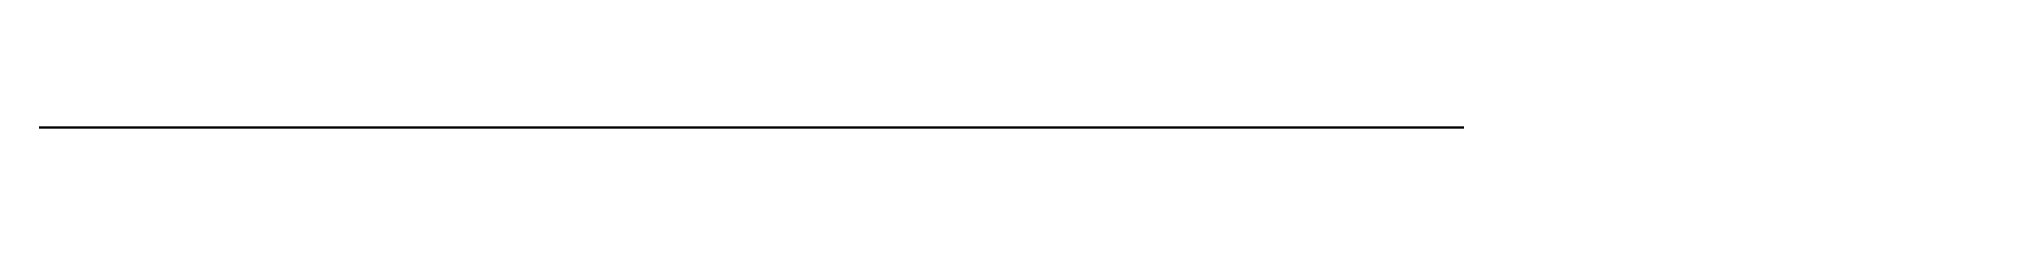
# Model space of a CAD drawing. Header units: millimetres. Extents: x 12.6 to 95.3, y 0 to 0.
import ezdxf

# ---------------------------------------------------------------- set-up
doc = ezdxf.new("R2010")
doc.units = ezdxf.units.MM
doc.linetypes.add('CENTER2', pattern=[28.575, 19.05, -3.175, 3.175, -3.175])
doc.layers.add('PV-4C6', color=7, linetype='Continuous')
doc.styles.get("Standard").update_dxf_attribs({"font": 'arial.ttf'})

# ---------------------------------------------------------------- blocks, each defined once
blk = doc.blocks.new('*U1')
at = {"layer": 'PV-4C6'}
for p, q in [((-30, 0, -50), (30, 0, -50)), ((-30, 0, 50), (-30, 0, -50)), ((30, 0, 50), (-30, 0, 50)), ((-20, 0, 48), (20, 0, 48)), ((20, 0, 45), (-20, 0, 45)), ((-20, 0, 40), (20, 0, 40)), ((20, 0, 37), (-20, 0, 37)), ((-13, 0, -40), (-13, 0, -28)), ((-7, 0, -28), (-7, 0, -40)), ((-3, 0, -26), (-3, 0, -14)), ((3, 0, -14), (3, 0, -26)), ((7, 0, -40), (7, 0, -28)), ((13, 0, -28), (13, 0, -40)), ((30, 0, -50), (30, 0, 50))]:
    blk.add_line(p, q, dxfattribs=at)
at = {"layer": 'PV-4C6', "extrusion": (0, -1, 0)}
for centre, radius, start, end in [((-20, 38.5), 1.5, 90, 270), ((-20, 46.5), 1.5, 90, 270), ((-10, -28), 3, 0, 180), ((-10, -40), 3, 180, 0), ((0, -14), 3, 0, 180), ((0, -26), 3, 180, 0), ((10, -28), 3, 0, 180), ((10, -40), 3, 180, 0), ((20, 38.5), 1.5, 270, 90), ((20, 46.5), 1.5, 270, 90)]:
    blk.add_arc(centre, radius, start, end, dxfattribs=at)

msp = doc.modelspace()

# ---------------------------------------------------------------- linework, layer by layer
at = {"color": 1, "linetype": 'CENTER2', "lineweight": 5, "extrusion": (0, -1, 0)}
msp.add_line((42.578, 0, 122.684), (42.578, 0, -9.271), dxfattribs=at)

# ---------------------------------------------------------------- block references
at = {"layer": 'PV-4C6', "color": 3, "lineweight": 20}
msp.add_blockref('*U1', (42.578, 0, 53.723), dxfattribs=at)

# ---------------------------------------------------------------- texts
at = {"linetype": 'CENTER2', "extrusion": (0, -1, 0), "insert": (77.113, 0, 8.673), "char_height": 2.5, "attachment_point": 1, "text_direction": (1, 0, 0)}
msp.add_mtext_dynamic_manual_height_columns('{\\fSimSun|b1|i0|c134|p2;\\C1;厚度为\\fArial|b1|i0|c0|p34;2mm}', width=105.32069, gutter_width=12.5, heights=[0], dxfattribs=at)

doc.saveas('drawing.dxf')
